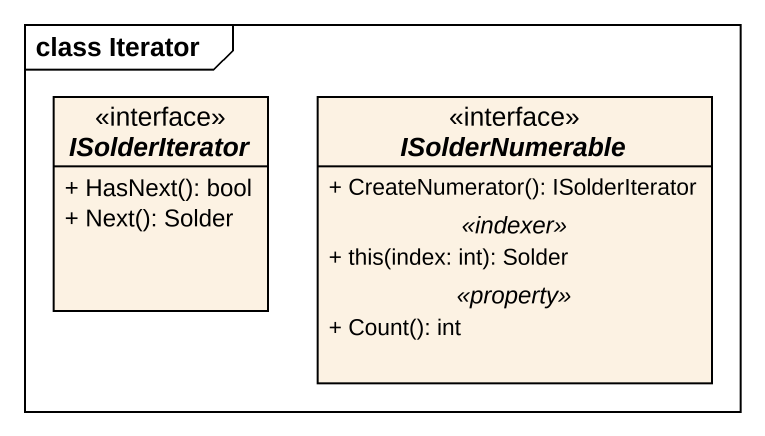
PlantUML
@startuml
mainframe class Iterator
hide circle
hide empty members
skinparam classAttributeIconSize 0
interface ISolderIterator {
  + HasNext(): bool
  + Next(): Solder
}
interface ISolderNumerable {
  + CreateNumerator(): ISolderIterator
  .. <<indexer>> ..
  + this(index: int): Solder
  .. <<property>> ..
  + Count(): int
}
@enduml
